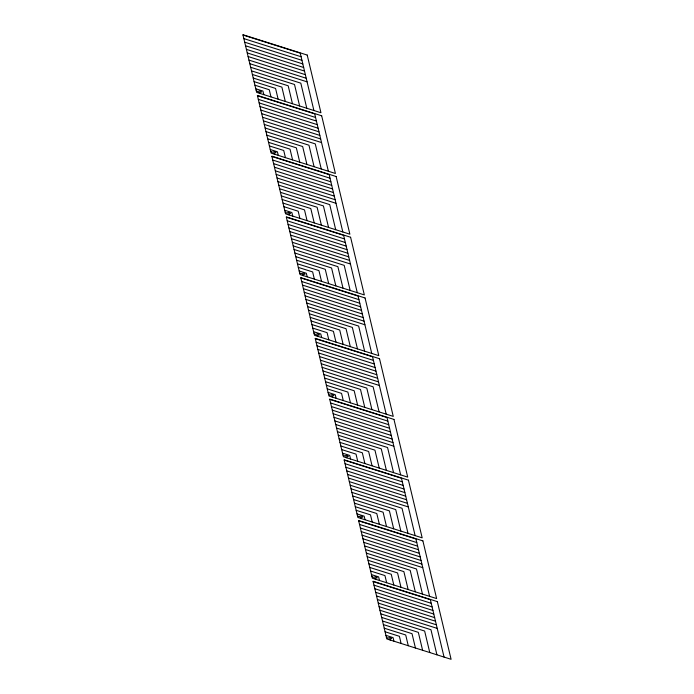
<?xml version="1.0" encoding="UTF-8"?>
<svg xmlns="http://www.w3.org/2000/svg" width="694" height="694" viewBox="0 0 694 694"><rect width="100%" height="100%" fill="white"/><g stroke="black" fill="none" stroke-linecap="round" stroke-linejoin="round"><path stroke-width="1.04" d="M242.987 35.021L300.25 53.152L313.905 110.511M243.837 38.604L301.101 56.735M244.696 42.187L301.951 60.326M245.546 45.769L302.81 63.909M246.396 49.361L303.66 67.492M247.255 52.944L304.519 71.074M248.105 56.526L305.369 74.666M248.955 60.109L306.219 78.249M249.814 63.701L307.078 81.831M250.664 67.283L300.814 83.159L306.791 108.255M251.523 70.866L294.508 84.477L299.626 105.991M252.373 74.449L288.192 85.796L292.46 103.718M253.223 78.04L281.885 87.114L285.295 101.454M254.082 81.623L275.57 88.424L278.129 99.181M254.932 85.206L269.263 89.743L270.972 96.917M255.791 88.789L262.948 91.061L263.807 94.644M257.448 95.746L314.703 113.885L328.366 171.236M258.298 99.329L315.562 117.468M259.148 102.92L316.412 121.051M260.007 106.503L317.271 124.634M260.857 110.086L318.121 128.217M261.716 113.669L318.971 131.808M262.566 117.26L319.83 135.391M263.416 120.843L320.68 138.974M264.275 124.426L321.539 142.556M265.125 128.008L315.276 143.892L321.253 168.989M265.984 131.6L308.96 145.211L314.087 166.716M266.834 135.183L302.653 146.521L306.922 164.452M267.684 138.765L296.347 147.839L299.756 162.179M268.543 142.348L290.031 149.158L292.59 159.906M269.393 145.931L283.725 150.468L285.434 157.642M270.252 149.522L277.409 151.786L278.268 155.369M271.901 156.48L329.164 174.61L342.827 231.969M272.759 160.062L330.023 178.193M273.609 163.645L330.873 181.776M274.468 167.228L331.723 185.367M275.318 170.819L332.582 188.95M276.169 174.402L333.432 192.533M277.027 177.985L334.291 196.116M277.878 181.568L335.141 199.707M278.736 185.151L335.991 203.29M279.587 188.742L329.737 204.617L335.705 229.714M280.437 192.325L323.421 205.936L328.548 227.441M281.296 195.908L317.115 207.254L321.383 225.177M282.146 199.49L310.799 208.564L314.217 222.904M283.005 203.082L304.493 209.883L307.052 220.64M283.855 206.665L298.186 211.202L299.886 218.367M284.705 210.247L291.87 212.52L292.729 216.103M286.362 217.205L343.625 235.335L357.28 292.695M287.221 220.787L344.484 238.927M288.071 224.379L345.334 242.51M288.93 227.962L346.185 246.092M289.78 231.544L347.043 249.675M290.63 235.127L347.894 253.267M291.489 238.71L348.752 256.849M292.339 242.301L349.603 260.432M293.189 245.884L350.453 264.015M294.048 249.467L344.198 265.351L350.166 290.439M294.898 253.05L337.883 266.661L343.001 288.175M295.757 256.641L331.576 267.979L335.844 285.902M296.607 260.224L325.26 269.298L328.678 283.638M297.457 263.807L318.954 270.617L321.513 281.365M298.316 267.39L312.638 271.927L314.347 279.101M299.166 270.981L306.332 273.245L307.182 276.828M300.823 277.93L358.087 296.069L371.741 353.428M301.682 281.521L358.937 299.652M302.532 285.104L359.796 303.235M303.382 288.687L360.646 306.826M304.241 292.269L361.505 310.409M305.091 295.861L362.355 313.992M305.95 299.444L363.205 317.574M306.8 303.026L364.064 321.157M307.65 306.609L364.914 324.749M308.509 310.201L358.651 326.076L364.628 351.173M309.359 313.783L352.344 327.394L357.462 348.9M310.218 317.366L346.037 328.713L350.305 346.636M311.068 320.949L339.722 330.023L343.14 344.363M311.918 324.54L333.415 331.342L335.974 342.099M312.777 328.123L327.1 332.66L328.809 339.826M313.627 331.706L320.793 333.979L321.643 337.562M315.284 338.663L372.548 356.794L386.202 414.153M316.134 342.246L373.398 360.386M316.993 345.829L374.257 363.968M317.843 349.42L375.107 367.551M318.702 353.003L375.957 371.134M319.552 356.586L376.816 374.717M320.402 360.169L377.666 378.308M321.261 363.76L378.525 381.891M322.111 367.343L379.375 385.474M322.97 370.926L373.112 386.81L379.089 411.898M323.82 374.508L366.805 388.12L371.923 409.634M324.671 378.091L360.49 389.438L364.758 407.361M325.529 381.683L354.183 390.757L357.601 405.096M326.38 385.265L347.876 392.075L350.435 402.824M327.238 388.848L341.561 393.385L343.27 400.559M328.089 392.431L335.254 394.704L336.104 398.287M329.745 399.388L387.009 417.528L400.664 474.878M330.596 402.98L387.859 421.111M331.454 406.563L388.718 424.693M332.305 410.145L389.568 428.276M333.155 413.728L390.418 431.868M334.014 417.32L391.277 435.45M334.864 420.902L392.127 439.033M335.723 424.485L392.986 442.616M336.573 428.068L393.836 446.207M337.423 431.651L387.573 447.535L393.55 472.631M338.282 435.242L381.266 448.853L386.385 470.359M339.132 438.825L374.951 450.172L379.219 468.094M339.991 442.408L368.644 451.482L372.053 465.821M340.841 445.99L362.329 452.8L364.897 463.557M341.691 449.582L356.022 454.119L357.731 461.284M342.55 453.165L349.715 455.429L350.565 459.02M344.207 460.122L401.47 478.253L415.125 535.612M345.057 463.705L402.32 481.836M345.916 467.288L403.171 485.427M346.766 470.87L404.029 489.01M347.616 474.462L404.88 492.593M348.475 478.045L405.738 496.175M349.325 481.627L406.589 499.767M350.184 485.21L407.439 503.35M351.034 488.802L408.298 506.932M351.884 492.384L402.034 508.268L408.011 533.356M352.743 495.967L395.727 509.578L400.846 531.092M353.593 499.55L389.412 510.897L393.68 528.819M354.452 503.141L383.105 512.215L386.515 526.555M355.302 506.724L376.79 513.525L379.358 524.282M356.152 510.307L370.483 514.844L372.192 522.018M357.011 513.89L364.177 516.163L365.027 519.745M358.668 520.847L415.923 538.986L429.586 596.337M359.518 524.43L416.782 542.569M360.368 528.021L417.632 546.152M361.227 531.604L418.491 549.735M362.077 535.187L419.341 553.326M362.936 538.77L420.191 556.909M363.786 542.361L421.05 560.492M364.636 545.944L421.9 564.075M365.495 549.527L422.759 567.657M366.345 553.109L416.495 568.993L422.473 594.09M367.204 556.701L410.18 570.312L415.307 591.817M368.054 560.284L403.873 571.622L408.141 589.553M368.904 563.866L397.567 572.94L400.976 587.28M369.763 567.449L391.251 574.259L393.81 585.016M370.613 571.032L384.944 575.578L386.653 582.743M371.472 574.623L378.629 576.888L379.488 580.47M373.129 581.581L430.384 599.711L444.047 657.071M373.979 585.163L431.243 603.294M374.829 588.746L432.093 606.877M375.688 592.329L432.952 610.468M376.538 595.92L433.802 614.051M377.389 599.503L434.652 617.634M378.247 603.086L435.511 621.217M379.098 606.669L436.361 624.808M379.956 610.26L437.211 628.391M380.806 613.843L430.957 629.718L436.925 654.815M381.657 617.426L424.641 631.037L429.768 652.542M382.515 621.009L418.335 632.355L422.603 650.278M383.366 624.591L412.019 633.674L415.437 648.005M384.224 628.183L405.712 634.984L408.272 645.741M385.075 631.766L399.406 636.303L401.106 643.468M385.925 635.348L393.09 637.621L393.949 641.204M256.216 90.584L257.509 91.53L260.224 90.966L261.638 91.998L258.931 92.562L260.224 93.508M270.677 151.309L271.97 152.255L274.677 151.691L276.099 152.732L273.384 153.296L274.685 154.242M285.139 212.043L286.431 212.989L289.138 212.425L290.56 213.457L287.845 214.021L289.146 214.967M299.591 272.768L300.892 273.714L303.599 273.15L305.022 274.182L302.306 274.755L303.608 275.7M314.052 333.502L315.354 334.447L318.06 333.875L319.474 334.916L316.768 335.48L318.06 336.425M328.514 394.227L329.815 395.172L332.521 394.608L333.935 395.641L331.229 396.205L332.521 397.15M342.975 454.952L344.267 455.897L346.983 455.333L348.397 456.374L345.69 456.938L346.983 457.884M357.436 515.685L358.729 516.631L361.444 516.067L362.858 517.099L360.151 517.663L361.444 518.609M371.897 576.41L373.19 577.356L375.896 576.792L377.319 577.833L374.613 578.397L375.905 579.343M386.358 637.144L387.651 638.09L390.358 637.526L391.78 638.558L389.065 639.122L390.366 640.068M307.216 55.069L242.909 34.7L256.641 92.371L320.949 112.74L307.216 55.069M321.678 115.794L257.37 95.425L271.102 153.105L335.41 173.474L321.678 115.794M336.139 176.519L271.831 156.159L285.564 213.83L349.871 234.199L336.139 176.519M350.6 237.253L286.292 216.884L300.025 274.564L364.333 294.924L350.6 237.253M365.061 297.978L300.745 277.617L314.477 335.289L378.794 355.658L365.061 297.978M379.523 358.711L315.206 338.342L328.939 396.022L393.255 416.383L379.523 358.711M393.975 419.436L329.667 399.076L343.4 456.747L407.708 477.116L393.975 419.436M408.436 480.17L344.129 459.801L357.861 517.481L422.169 537.841L408.436 480.17M422.898 540.895L358.59 520.526L372.322 578.206L436.63 598.575L422.898 540.895M437.359 601.629L373.051 581.26L386.784 638.931L451.091 659.3L437.359 601.629"/></g></svg>
